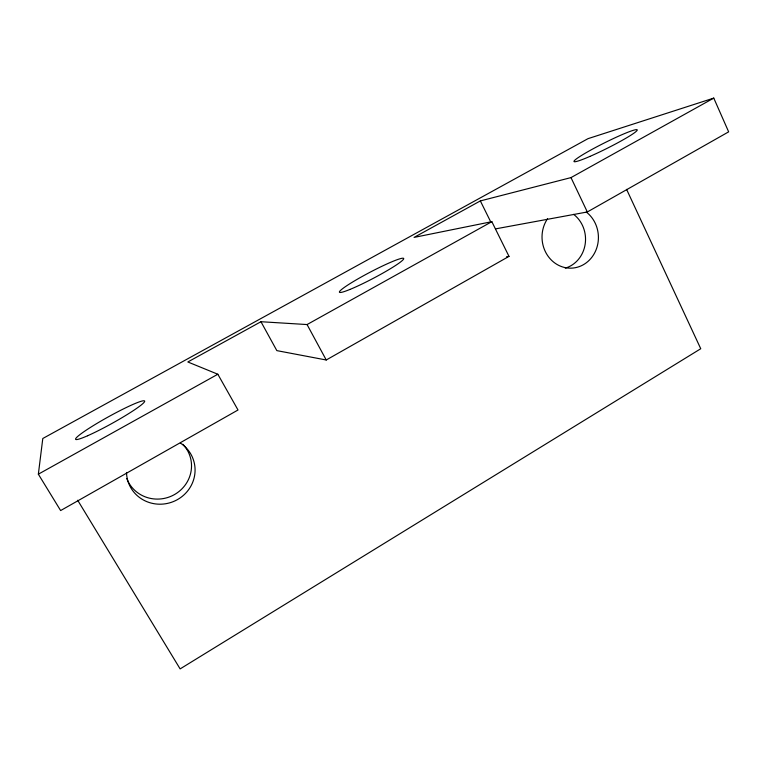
<?xml version="1.0" encoding="UTF-8"?>
<svg xmlns="http://www.w3.org/2000/svg" width="767" height="767" viewBox="0 0 767 767"><rect width="100%" height="100%" fill="white"/><g stroke="black" fill="none" stroke-linecap="round" stroke-linejoin="round"><path stroke-width="1.15" d="M260.953 321.718L276.839 350.624L326.234 359.991L509 256.37L491.839 221.673L307.068 324.556L260.953 321.718L187.829 361.976L217.838 374.238L238.01 410L60.631 510.563L38.35 474.179L42.799 438.494L588.021 138.654L713.77 98.099L728.65 131.847L587.321 211.97L495.463 228.892M38.35 474.179L217.838 374.238M491.839 221.673L414.055 237.415L480.343 200.916L570.993 177.599L713.77 98.099M506.632 256.648L509 256.37M77.678 500.247L180.13 668.901L700.75 348.736L626.572 189.344M307.068 324.556L326.234 359.991M480.343 200.916L490.679 221.797M570.993 177.599L587.321 211.97M180.36 443.038A34.438 33.192 -20.3 0 1 177.024 499.844A34.438 33.192 -20.3 0 1 126.507 472.453M586.266 212.018A30.891 28.187 87.5 0 1 593.227 255.334A30.891 28.187 87.5 0 1 553.669 262.141A30.891 28.187 87.5 0 1 547.571 218.681M573.62 214.348A30.153 27.602 87.3 0 1 585.154 244.29A30.153 27.602 87.3 0 1 565.279 268.134M182.901 444.294A33.547 32.348 -19.4 0 1 175.422 494.015A33.547 32.348 -19.4 0 1 126.776 478.56M589.928 156.41A35.292 3.02 -26.6 0 0 637.252 130.016A35.292 3.02 -26.6 0 0 589.794 150.62A35.292 3.02 -26.6 0 0 589.928 156.41M349.982 289.427A36.289 3.452 -27.7 0 0 402.963 259.888A36.289 3.452 -27.7 0 0 361.478 276.877A36.289 3.452 -27.7 0 0 349.982 289.427M87.649 435.733A39.481 3.758 -29 0 0 144.129 402.301A39.481 3.758 -29 0 0 98.627 422.416A39.481 3.758 -29 0 0 87.649 435.733"/></g></svg>
